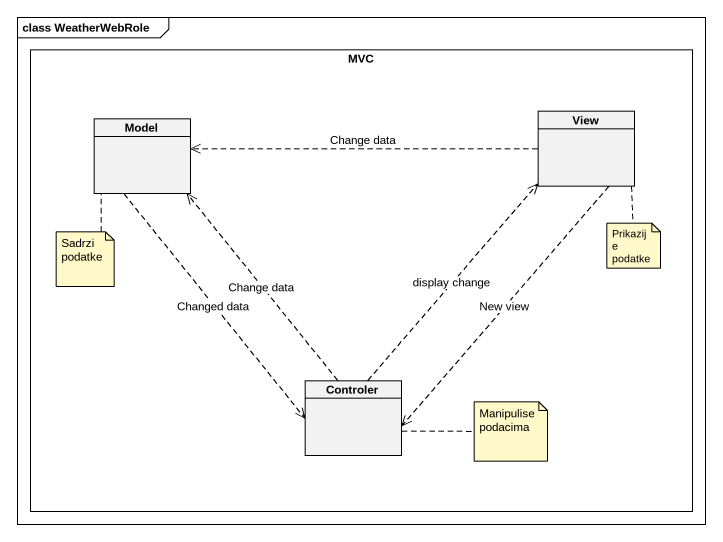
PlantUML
@startuml
mainframe class WeatherWebRole
hide circle
hide empty members
rectangle MVC {
  class View
  class Model
  class Controler
}
View .left.> Model : Change data
View ..> Controler : New view
Model ..> Controler : Changed data
Controler .up.> View : display change
Controler .up.> Model : Change data
note bottom of Model : Sadrzi podatke
note bottom of View : Prikazije podatke
note right of Controler : Manipulise podacima
@enduml
